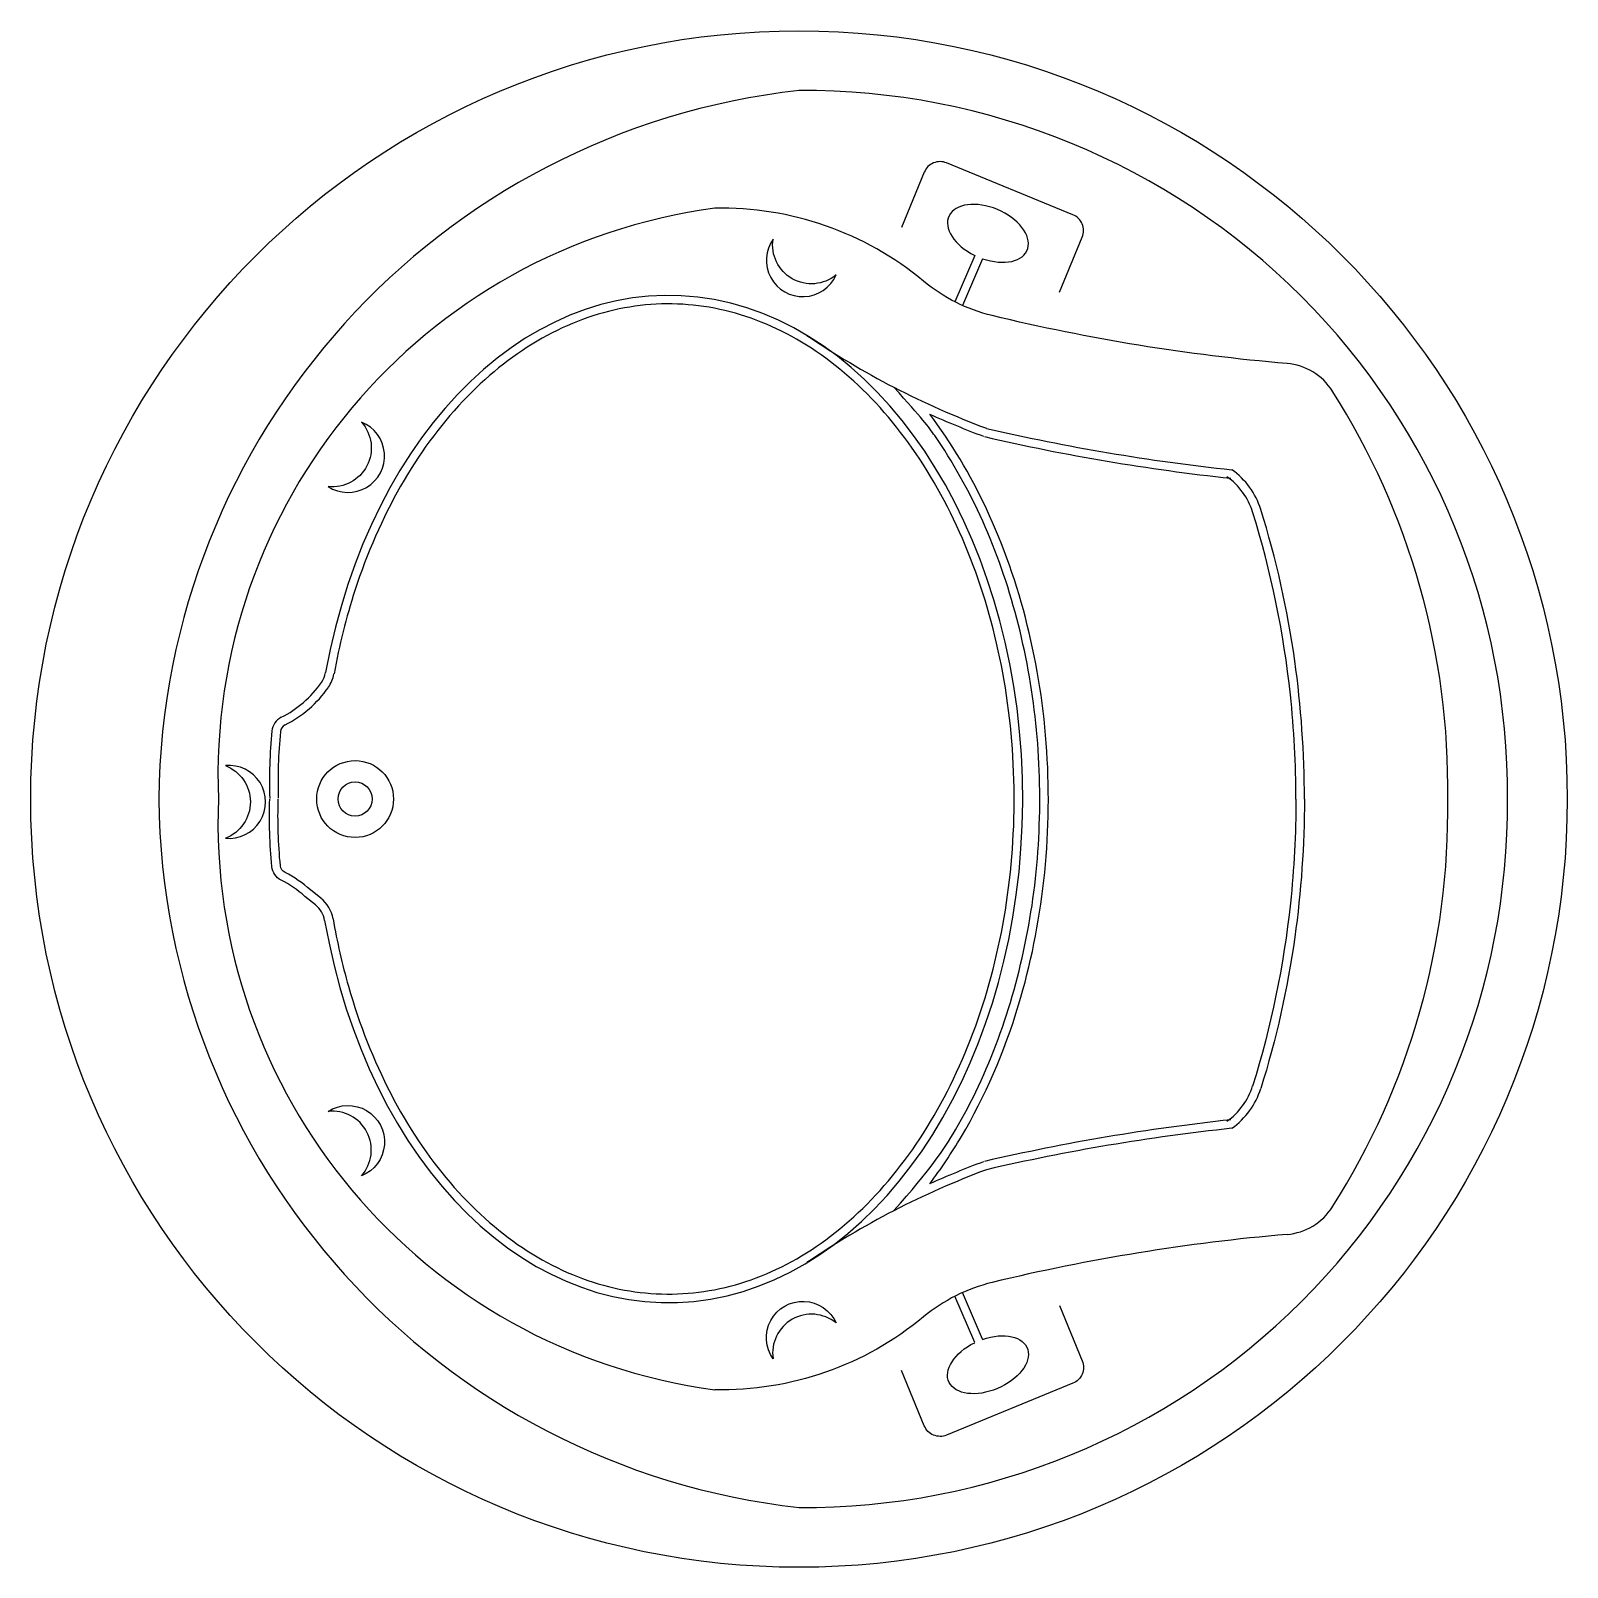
# Model space of a CAD drawing. Header units: millimetres. Extents: x -2982.51 to -2980.71, y 2929.49 to 2931.29.
import ezdxf

# ---------------------------------------------------------------- set-up
doc = ezdxf.new("R2010")
doc.units = ezdxf.units.MM
doc.header["$LTSCALE"] = 10
doc.layers.add('banheiro_louças', color=2, linetype='Continuous')

msp = doc.modelspace()

# ---------------------------------------------------------------- linework, layer by layer
at = {"layer": 'banheiro_louças', "color": 1}
for p, q in [((-2981.4011, 2931.0311), (-2981.4245, 2930.9768)), ((-2981.3919, 2931.0272), (-2981.4154, 2930.9725)), ((-2981.4011, 2929.7574), (-2981.4245, 2929.8117)), ((-2981.3919, 2929.7613), (-2981.4154, 2929.816))]:
    msp.add_line(p, q, dxfattribs=at)
for points in [[(-2981.3018, 2930.9878), (-2981.2752, 2931.0526, 0.414214), (-2981.2861, 2931.0787), (-2981.4341, 2931.1394, 0.414214), (-2981.4602, 2931.1285), (-2981.4868, 2931.0638)], [(-2981.0353, 2930.9044, -0.038304), (-2981.3806, 2930.9605, -0.114193), (-2981.4612, 2931.001, 0.180398), (-2981.7057, 2931.0863, 0.180398)], [(-2982.1627, 2930.252, 0.182802), (-2982.1735, 2930.2703), (-2982.1859, 2930.2802, 0.065655), (-2982.2136, 2930.2992, -0.256543), (-2982.2244, 2930.3151, -0.032246), (-2982.227, 2930.3942)], [(-2982.1528, 2930.2538, 0.182802), (-2982.1672, 2930.2781), (-2982.1794, 2930.2878, 0.065125), (-2982.2091, 2930.3081, -0.256543), (-2982.2145, 2930.3161, -0.032246), (-2982.217, 2930.3939, -0.032246)], [(-2981.0353, 2929.8841, 0.038304), (-2981.3806, 2929.8279, 0.114193), (-2981.4612, 2929.7875, -0.180398), (-2981.7057, 2929.7022, -0.180398)], [(-2981.3018, 2929.8007), (-2981.2752, 2929.7359, -0.414214), (-2981.2861, 2929.7098), (-2981.4341, 2929.649, -0.414214), (-2981.4602, 2929.66), (-2981.4868, 2929.7247)]]:
    msp.add_lwpolyline(points, format="xyb", dxfattribs=at)
for points in [[(-2981.6373, 2931.0502, 1.105745), (-2981.5635, 2931.0081, -0.688394)], [(-2982.1586, 2930.7603, 1.105745), (-2982.1195, 2930.8357, -0.688394)], [(-2982.2789, 2930.3483, 1.105745), (-2982.2789, 2930.4333, -0.688394)], [(-2982.1586, 2930.0282, -1.105745), (-2982.1195, 2929.9528, 0.688394)], [(-2981.6373, 2929.7383, -1.105745), (-2981.5635, 2929.7804, 0.688394)]]:
    msp.add_lwpolyline(points, format="xyb", close=True, dxfattribs=at)
at = {"layer": 'banheiro_louças'}
msp.add_circle((-2981.607, 2930.3942), 0.9, dxfattribs=at)
at = {"layer": 'banheiro_louças', "color": 1}
for radius in [0.045, 0.02]:
    msp.add_circle((-2982.127, 2930.3942), radius, dxfattribs=at)
at = {"layer": 'banheiro_louças'}
for centre, radius, start, end in [((-2981.5131, 2930.3856), 0.8439, 96.385, 179.4121), ((-2981.601, 2930.4002), 0.824, 359.5834, 90.4166), ((-2981.5131, 2930.4029), 0.8439, 180.5879, 263.615), ((-2981.601, 2930.3883), 0.824, 269.5834, 0.4166)]:
    msp.add_arc(centre, radius, start, end, dxfattribs=at)
at = {"layer": 'banheiro_louças', "color": 1}
for centre, radius, start, end in [((-2981.6168, 2930.4214), 0.6708, 97.6145, 182.3839), ((-2981.0453, 2931.7477), 0.9807, 235.7235, 249.5886), ((-2981.0412, 2930.8346), 0.07, 32.4861, 85.1483), ((-2981.7116, 2930.4078), 0.8647, 359.1032, 32.4861), ((-2981.0453, 2931.7477), 0.9907, 245.6407, 249.5886), ((-2980.8419, 2933.1828), 2.4267, 256.9562, 263.8708), ((-2980.8419, 2933.1828), 2.4167, 256.9562, 263.8708), ((-2981.1519, 2930.7065), 0.09, 17.429, 54.7176), ((-2981.1519, 2930.7065), 0.08, 17.429, 54.7176), ((-2982.2717, 2930.6045), 0.1285, 296.9148, 324.997), ((-2982.1911, 2930.548), 0.03, 324.997, 349.6425), ((-2982.1911, 2930.548), 0.04, 324.997, 349.6425), ((-2982.2717, 2930.6045), 0.1385, 296.9148, 324.997), ((-2981.6128, 2930.4148), 0.6145, 174.469, 181.8567), ((-2982.2045, 2930.4721), 0.02, 116.9148, 174.469), ((-2981.6128, 2930.4148), 0.6045, 174.469, 181.8567), ((-2982.2045, 2930.4721), 0.01, 116.9148, 174.469), ((-2981.6168, 2930.3671), 0.6708, 177.6161, 262.3855), ((-2981.7116, 2930.3807), 0.8647, 327.5139, 0.8968), ((-2981.1519, 2930.082), 0.08, 305.2824, 342.571), ((-2981.1519, 2930.082), 0.09, 305.2824, 342.571), ((-2980.8419, 2927.6056), 2.4267, 96.1292, 103.0438), ((-2980.8419, 2927.6056), 2.4167, 96.1292, 103.0438), ((-2981.0453, 2929.0408), 0.9907, 110.4114, 114.3593), ((-2981.0453, 2929.0408), 0.9807, 110.4114, 124.2765), ((-2981.0412, 2929.9539), 0.07, 274.8517, 327.5139)]:
    msp.add_arc(centre, radius, start, end, dxfattribs=at)
for centre, major_axis, ratio, start_param, end_param in [((-2981.3856, 2931.0569), (-0.0459, 0.0198), 0.6, 1.690084, 7.772899), ((-2981.7599, 2930.3942), (0, 0.59), 0.70339, 1.814228, 7.599766)]:
    msp.add_ellipse(centre, major_axis=major_axis, ratio=ratio, start_param=start_param, end_param=end_param, dxfattribs=at)
at = {"layer": 'banheiro_louças', "color": 1, "extrusion": (0, 0, -1)}
msp.add_ellipse((-2981.3856, 2929.7315), major_axis=(-0.0459, -0.0198), ratio=0.6, start_param=1.690084, end_param=7.772899, dxfattribs=at)
at = {"layer": 'banheiro_louças', "color": 1}
for points, knots in [([(-2982.1528, 2930.2538), (-2982.1481, 2930.2269), (-2982.1421, 2930.2005), (-2982.122, 2930.1302), (-2982.1053, 2930.0879), (-2982.0652, 2930.0104), (-2982.0418, 2929.9753), (-2981.9898, 2929.9146), (-2981.9612, 2929.8889), (-2981.9007, 2929.8484), (-2981.8687, 2929.8336), (-2981.8035, 2929.8157), (-2981.7701, 2929.8125), (-2981.7038, 2929.8179), (-2981.6709, 2929.8264), (-2981.6073, 2929.855), (-2981.5767, 2929.8749), (-2981.5196, 2929.9251), (-2981.4932, 2929.9553), (-2981.4463, 2930.0243), (-2981.4259, 2930.063), (-2981.3922, 2930.1466), (-2981.379, 2930.1914), (-2981.3608, 2930.2843), (-2981.3558, 2930.3324), (-2981.3542, 2930.4289), (-2981.3577, 2930.4773), (-2981.3728, 2930.5714), (-2981.3845, 2930.617), (-2981.4154, 2930.7028), (-2981.4346, 2930.7428), (-2981.4792, 2930.8149), (-2981.5047, 2930.8469), (-2981.5601, 2930.9008), (-2981.5901, 2930.9228), (-2981.6527, 2930.9555), (-2981.6854, 2930.9663), (-2981.7514, 2930.9761), (-2981.7848, 2930.9751), (-2981.8506, 2930.9615), (-2981.8829, 2930.9488), (-2981.9446, 2930.9124), (-2981.974, 2930.8887), (-2982.0279, 2930.8315), (-2982.0524, 2930.798), (-2982.0949, 2930.7234), (-2982.113, 2930.6822), (-2982.1374, 2930.6071), (-2982.1456, 2930.5743), (-2982.1517, 2930.5408)], [1.814228, 1.814228, 1.814228, 1.814228, 1.956833, 1.956833, 2.205224, 2.205224, 2.453614, 2.453614, 2.702004, 2.702004, 2.950395, 2.950395, 3.198785, 3.198785, 3.447176, 3.447176, 3.695566, 3.695566, 3.943956, 3.943956, 4.192347, 4.192347, 4.440737, 4.440737, 4.689128, 4.689128, 4.937518, 4.937518, 5.185908, 5.185908, 5.434299, 5.434299, 5.682689, 5.682689, 5.931079, 5.931079, 6.17947, 6.17947, 6.42786, 6.42786, 6.676251, 6.676251, 6.924641, 6.924641, 7.173031, 7.173031, 7.421422, 7.421422, 7.599766, 7.599766, 7.599766, 7.599766]), ([(-2981.4958, 2929.912), (-2981.4531, 2929.9601), (-2981.4377, 2929.9826), (-2981.4044, 2930.0395), (-2981.3877, 2930.0752), (-2981.3599, 2930.1505), (-2981.3488, 2930.1902), (-2981.3326, 2930.2719), (-2981.3276, 2930.3139), (-2981.3239, 2930.3984), (-2981.3251, 2930.441), (-2981.3339, 2930.5248), (-2981.3414, 2930.5661), (-2981.3623, 2930.6456), (-2981.3757, 2930.6839), (-2981.4079, 2930.7557), (-2981.4268, 2930.7893), (-2981.455, 2930.83), (-2981.4622, 2930.8397), (-2981.4958, 2930.8765)], [3.864497, 3.864497, 3.864497, 3.864497, 4.018158, 4.018158, 4.228527, 4.228527, 4.438896, 4.438896, 4.649265, 4.649265, 4.859634, 4.859634, 5.070003, 5.070003, 5.280372, 5.280372, 5.490741, 5.490741, 5.560283, 5.560283, 5.560283, 5.560283]), ([(-2981.4539, 2929.9433), (-2981.4407, 2929.9608), (-2981.4283, 2929.9793), (-2981.3891, 2930.0455), (-2981.3665, 2930.0977), (-2981.3356, 2930.1999), (-2981.3257, 2930.2489), (-2981.3146, 2930.3488), (-2981.3134, 2930.3997), (-2981.3199, 2930.5004), (-2981.3276, 2930.5502), (-2981.3514, 2930.6458), (-2981.3675, 2930.6916), (-2981.4063, 2930.7745), (-2981.4286, 2930.8118), (-2981.4539, 2930.8451)], [3.888921, 3.888921, 3.888921, 3.888921, 4.012194, 4.012194, 4.30759, 4.30759, 4.555721, 4.555721, 4.803852, 4.803852, 5.051984, 5.051984, 5.300115, 5.300115, 5.535854, 5.535854, 5.535854, 5.535854]), ([(-2981.0249, 2930.3942), (-2981.0249, 2930.435), (-2981.027, 2930.4758), (-2981.0391, 2930.5891), (-2981.0538, 2930.661), (-2981.0756, 2930.7305)], [4.7123889, 4.7123889, 4.7123889, 4.7123889, 4.8625391, 4.8625391, 5.1320829, 5.1320829, 5.1320829, 5.1320829]), ([(-2981.0149, 2930.3942), (-2981.0149, 2930.4484), (-2981.0187, 2930.5026), (-2981.0347, 2930.6163), (-2981.0479, 2930.6757), (-2981.0661, 2930.7335)], [4.7123889, 4.7123889, 4.7123889, 4.7123889, 4.9100182, 4.9100182, 5.1320829, 5.1320829, 5.1320829, 5.1320829]), ([(-2981.0249, 2930.3942), (-2981.0249, 2930.3534), (-2981.027, 2930.3127), (-2981.0391, 2930.1994), (-2981.0538, 2930.1275), (-2981.0756, 2930.058)], [4.7123889, 4.7123889, 4.7123889, 4.7123889, 4.8625391, 4.8625391, 5.1320829, 5.1320829, 5.1320829, 5.1320829]), ([(-2981.0149, 2930.3942), (-2981.0149, 2930.3401), (-2981.0187, 2930.2859), (-2981.0347, 2930.1722), (-2981.0479, 2930.1128), (-2981.0661, 2930.055)], [4.7123889, 4.7123889, 4.7123889, 4.7123889, 4.9100182, 4.9100182, 5.1320829, 5.1320829, 5.1320829, 5.1320829])]:
    msp.add_open_spline(points, degree=3, knots=knots, dxfattribs=at)

doc.saveas('drawing.dxf')
